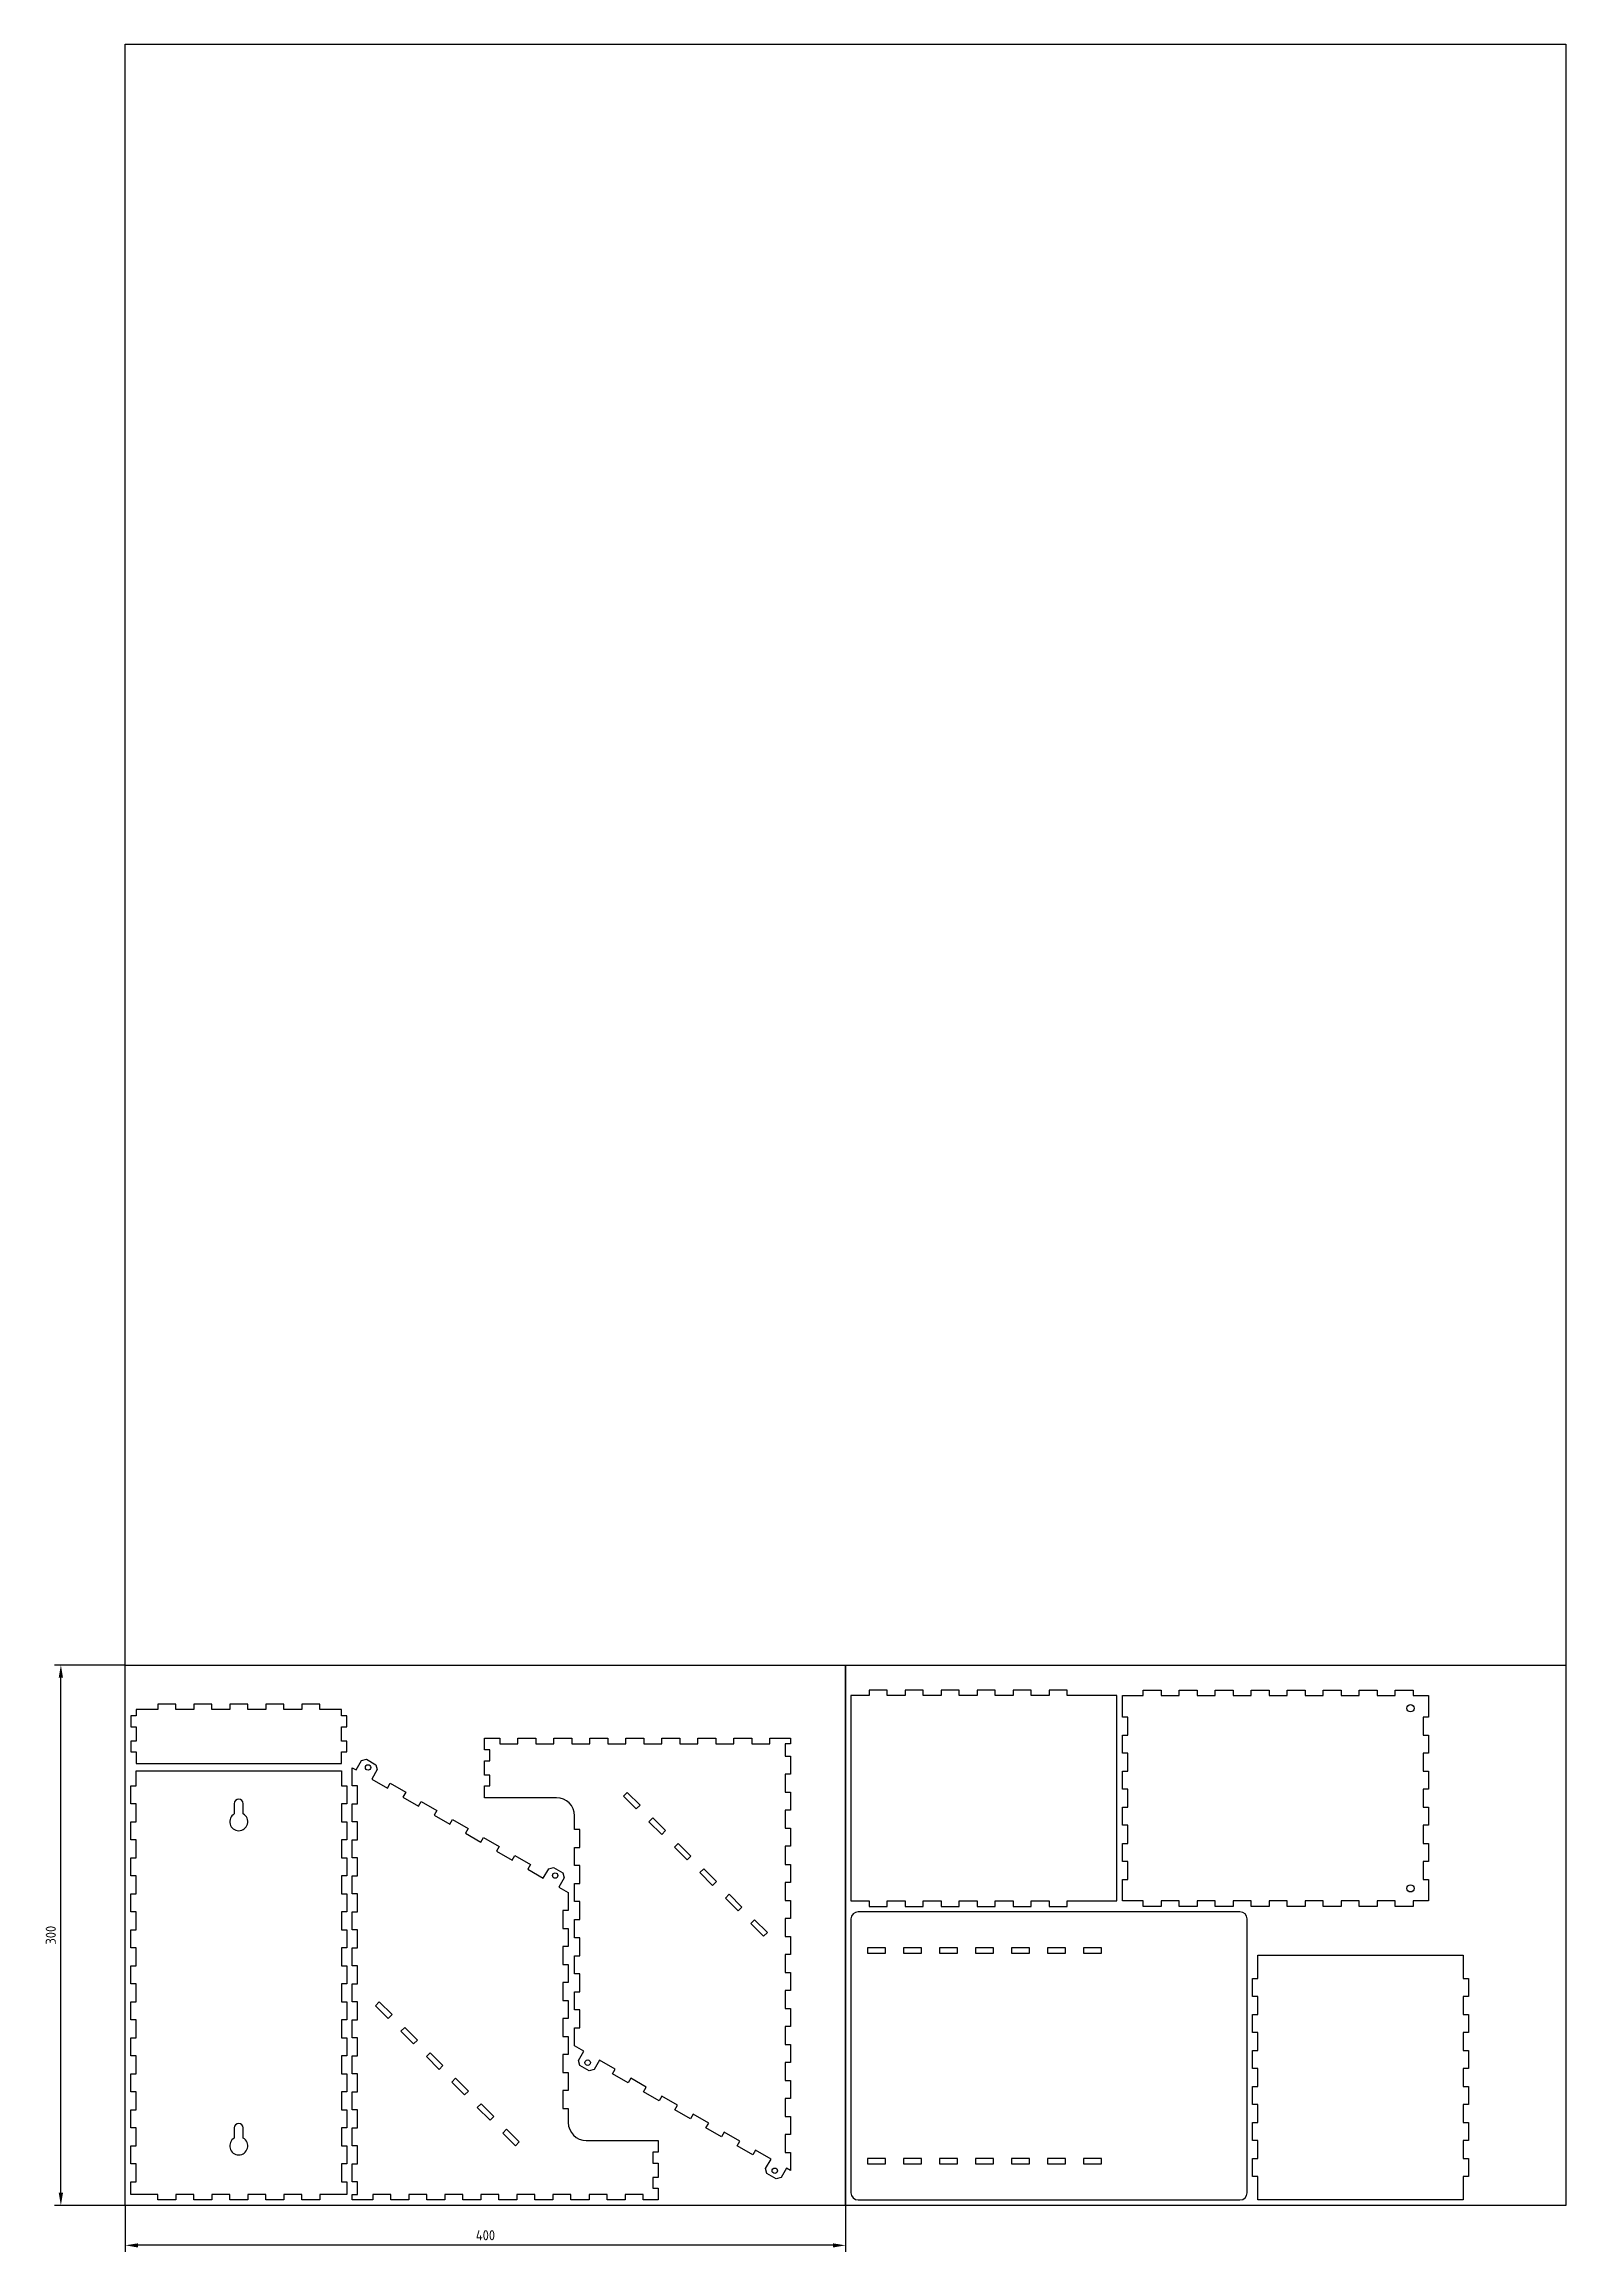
# Model space of a CAD drawing. Extents: x -45 to 800, y -26 to 1200.
import ezdxf

# ---------------------------------------------------------------- set-up
doc = ezdxf.new("R2010")
doc.units = 0
doc.header["$LTSCALE"] = 0.5
doc.header["$PDMODE"] = 2
doc.header["$PDSIZE"] = -5
doc.layers.get('0').update_dxf_attribs({"linetype": 'CONTINUOUS'})
doc.layers.get('DEFPOINTS').update_dxf_attribs({"linetype": 'CONTINUOUS'})
doc.layers.add('COT', color=3, linetype='CONTINUOUS')
doc.layers.add('PIE', color=1, linetype='CONTINUOUS')
doc.styles.add('ISOCP', font='isocp.shx')
doc.dimstyles.new('TEKNAUS', dxfattribs={"dimscale": 0, "dimtxt": 5.6, "dimasz": 7, "dimexe": 3.6, "dimexo": 0.2, "dimgap": 2.8, "dimtad": 1, "dimdec": 3, "dimdsep": 46, "dimtxsty": 'ISOCP', "dimcen": 0, "dimclrd": 2, "dimclre": 2, "dimclrt": 256, "dimadec": 0, "dimazin": 0, "dimtfac": 1, "dimtdec": 3, "dimtmove": 0, "dimatfit": 3, "dimfxl": 1, "dimtolj": 1, "dimarcsym": 0})

# ---------------------------------------------------------------- blocks, each defined once
blk = doc.blocks.new('*D0')
at = {"layer": 'COT', "color": 2, "lineweight": -2}
for p, q in [((-0.2, 300), (-39.4, 300)), ((-35.8, 7), (-35.8, 293)), ((-0.2, 0), (-39.4, 0))]:
    blk.add_line(p, q, dxfattribs=at)
at = {"layer": 'COT', "color": 2}
for points in [[(-34.6, 293), (-37, 293), (-35.8, 300)], [(-37, 7), (-34.6, 7), (-35.8, 0)]]:
    blk.add_solid(points, dxfattribs=at)
at = {"layer": 'DEFPOINTS', "color": 0}
for p in [(-35.8, 300), (0, 300), (0, 0)]:
    blk.add_point(p, dxfattribs=at)
at = {"layer": 'COT', "insert": (-41.4, 150), "char_height": 5.6, "attachment_point": 5, "rotation": 90, "style": 'ISOCP'}
blk.add_mtext('\\A1;300', dxfattribs=at)
blk = doc.blocks.new('*D1')
at = {"layer": 'COT', "color": 2, "lineweight": -2}
for p, q in [((0, -0.2), (0, -25.8)), ((400, -0.2), (400, -25.8)), ((393, -22.2), (7, -22.2))]:
    blk.add_line(p, q, dxfattribs=at)
at = {"layer": 'COT', "color": 2}
for points in [[(7, -21.1), (7, -23.4), (0, -22.2)], [(393, -23.4), (393, -21.1), (400, -22.2)]]:
    blk.add_solid(points, dxfattribs=at)
at = {"layer": 'DEFPOINTS', "color": 0}
for p in [(0, 0), (400, 0), (0, -22.2)]:
    blk.add_point(p, dxfattribs=at)
at = {"layer": 'COT', "insert": (200, -16.6), "char_height": 5.6, "attachment_point": 5, "style": 'ISOCP'}
blk.add_mtext('\\A1;400', dxfattribs=at)

msp = doc.modelspace()

# ---------------------------------------------------------------- linework, layer by layer
for points in [[(523, 283), (523, 286), (513, 286), (513, 283), (503, 283), (503, 286), (493, 286), (493, 283), (483, 283), (483, 286), (473, 286), (473, 283), (463, 283), (463, 286), (453, 286), (453, 283), (443, 283), (443, 286), (433, 286), (433, 283), (423, 283), (423, 286), (413, 286), (413, 283), (403, 283), (403, 169), (413, 169), (413, 166), (423, 166), (423, 169), (433, 169), (433, 166), (443, 166), (443, 169), (453, 169), (453, 166), (463, 166), (463, 169), (473, 169), (473, 166), (483, 166), (483, 169), (493, 169), (493, 166), (503, 166), (503, 169), (513, 169), (513, 166), (523, 166), (523, 169), (550.718, 169), (550.718, 283)], [(723.718, 271), (720.718, 271), (720.718, 261), (723.718, 261), (723.718, 251), (720.718, 251), (720.718, 241), (723.718, 241), (723.718, 231), (720.718, 231), (720.718, 221), (723.718, 221), (723.718, 211), (720.718, 211), (720.718, 201), (723.718, 201), (723.718, 191), (720.718, 191), (720.718, 181), (723.718, 181), (723.718, 169), (715.218, 169), (715.218, 166), (705.218, 166), (705.218, 169), (695.218, 169), (695.218, 166), (685.218, 166), (685.218, 169), (675.218, 169), (675.218, 166), (665.218, 166), (665.218, 169), (655.218, 169), (655.218, 166), (645.218, 166), (645.218, 169), (635.218, 169), (635.218, 166), (625.218, 166), (625.218, 169), (615.218, 169), (615.218, 166), (605.218, 166), (605.218, 169), (595.218, 169), (595.218, 166), (585.218, 166), (585.218, 169), (575.218, 169), (575.218, 166), (565.218, 166), (565.218, 169), (553.718, 169), (553.718, 181), (556.718, 181), (556.718, 191), (553.718, 191), (553.718, 201), (556.718, 201), (556.718, 211), (553.718, 211), (553.718, 221), (556.718, 221), (556.718, 231), (553.718, 231), (553.718, 241), (556.718, 241), (556.718, 251), (553.718, 251), (553.718, 261), (556.718, 261), (556.718, 271), (553.718, 271), (553.718, 283), (565.218, 283), (565.218, 286), (575.218, 286), (575.218, 283), (585.218, 283), (585.218, 286), (595.218, 286), (595.218, 283), (605.218, 283), (605.218, 286), (615.218, 286), (615.218, 283), (625.218, 283), (625.218, 286), (635.218, 286), (635.218, 283), (645.218, 283), (645.218, 286), (655.218, 286), (655.218, 283), (665.218, 283), (665.218, 286), (675.218, 286), (675.218, 283), (685.218, 283), (685.218, 286), (695.218, 286), (695.218, 283), (705.218, 283), (705.218, 286), (715.218, 286), (715.218, 283), (723.718, 283)], [(88, 275.2679), (88, 278.2679), (78, 278.2679), (78, 275.2679), (68, 275.2679), (68, 278.2679), (58, 278.2679), (58, 275.2679), (48, 275.2679), (48, 278.2679), (38, 278.2679), (38, 275.2679), (28, 275.2679), (28, 278.2679), (18, 278.2679), (18, 275.2679), (6, 275.2679), (6, 271.7679), (3, 271.7679), (3, 265.7679), (6, 265.7679), (6, 257.7679), (3, 257.7679), (3, 251.7679), (6, 251.7679), (6, 245.2679), (120, 245.2679), (120, 251.7679), (123, 251.7679), (123, 257.7679), (120, 257.7679), (120, 265.7679), (123, 265.7679), (123, 271.7679), (120, 271.7679), (120, 275.2679), (108, 275.2679), (108, 278.2679), (98, 278.2679), (98, 275.2679)], [(28, 6), (28, 3), (18, 3), (18, 6), (3, 6), (3, 13), (6, 13), (6, 23), (3, 23), (3, 33), (6, 33), (6, 43), (3, 43), (3, 53), (6, 53), (6, 63), (3, 63), (3, 73), (6, 73), (6, 83), (3, 83), (3, 93), (6, 93), (6, 103), (3, 103), (3, 113), (6, 113), (6, 123), (3, 123), (3, 133), (6, 133), (6, 143), (3, 143), (3, 153), (6, 153), (6, 163), (3, 163), (3, 173), (6, 173), (6, 183), (3, 183), (3, 193), (6, 193), (6, 203), (3, 203), (3, 213), (6, 213), (6, 223), (3, 223), (3, 233), (6, 233), (6, 241.2679), (120, 241.2679), (120, 233), (123, 233), (123, 223), (120, 223), (120, 213), (123, 213), (123, 203), (120, 203), (120, 193), (123, 193), (123, 183), (120, 183), (120, 173), (123, 173), (123, 163), (120, 163), (120, 153), (123, 153), (123, 143), (120, 143), (120, 133), (123, 133), (123, 123), (120, 123), (120, 113), (123, 113), (123, 103), (120, 103), (120, 93), (123, 93), (123, 83), (120, 83), (120, 73), (123, 73), (123, 63), (120, 63), (120, 53), (123, 53), (123, 43), (120, 43), (120, 33), (123, 33), (123, 23), (120, 23), (120, 13), (123, 13), (123, 6), (108, 6), (108, 3), (98, 3), (98, 6), (88, 6), (88, 3), (78, 3), (78, 6), (68, 6), (68, 3), (58, 3), (58, 6), (48, 6), (48, 3), (38, 3), (38, 6)], [(283.7364, 220.0792), (285.8577, 222.2005), (278.7867, 229.2716), (276.6653, 227.1503)], [(297.8785, 205.9371), (299.9999, 208.0584), (292.9288, 215.1294), (290.8075, 213.0081)], [(304.9496, 198.866), (312.0207, 191.7949), (314.142, 193.9162), (307.0709, 200.9873)], [(326.1628, 177.6528), (328.2841, 179.7741), (321.2131, 186.8452), (319.0917, 184.7239)], [(340.3049, 163.5107), (342.4263, 165.632), (335.3552, 172.703), (333.2339, 170.5817)], [(356.5684, 151.4898), (349.4973, 158.5609), (347.376, 156.4396), (354.4471, 149.3685)], [(412.0859, 143), (412.0859, 140), (422.0859, 140), (422.0859, 143)], [(432.0859, 143), (432.0859, 140), (442.0859, 140), (442.0859, 143)], [(452.0859, 143), (452.0859, 140), (462.0859, 140), (462.0859, 143)], [(472.0859, 143), (472.0859, 140), (482.0859, 140), (482.0859, 143)], [(492.0859, 143), (492.0859, 140), (502.0859, 140), (502.0859, 143)], [(512.0859, 143), (512.0859, 140), (522.0859, 140), (522.0859, 143)], [(532.0859, 143), (532.0859, 140), (542.0859, 140), (542.0859, 143)], [(629, 139), (743, 139), (743, 126), (746, 126), (746, 116), (743, 116), (743, 106), (746, 106), (746, 96), (743, 96), (743, 86), (746, 86), (746, 76), (743, 76), (743, 66), (746, 66), (746, 56), (743, 56), (743, 46), (746, 46), (746, 36), (743, 36), (743, 26), (746, 26), (746, 16), (743, 16), (743, 3), (629, 3), (629, 16), (626, 16), (626, 26), (629, 26), (629, 36), (626, 36), (626, 46), (629, 46), (629, 56), (626, 56), (626, 66), (629, 66), (629, 76), (626, 76), (626, 86), (629, 86), (629, 96), (626, 96), (626, 106), (629, 106), (629, 116), (626, 116), (626, 126), (629, 126)], [(138.9045, 110.8528), (145.9756, 103.7817), (148.0969, 105.9031), (141.0259, 112.9741)], [(155.168, 98.832), (153.0467, 96.7107), (160.1177, 89.6396), (162.2391, 91.7609)], [(169.3101, 84.6899), (167.1888, 82.5685), (174.2599, 75.4975), (176.3812, 77.6188)], [(190.5233, 63.4767), (183.4523, 70.5477), (181.331, 68.4264), (188.402, 61.3553)], [(197.5944, 56.4056), (195.4731, 54.2843), (202.5442, 47.2132), (204.6655, 49.3345)], [(211.7365, 42.2635), (209.6152, 40.1421), (216.6863, 33.0711), (218.8076, 35.1924)], [(412.0859, 26), (412.0859, 23), (422.0859, 23), (422.0859, 26)], [(432.0859, 26), (432.0859, 23), (442.0859, 23), (442.0859, 26)], [(452.0859, 26), (452.0859, 23), (462.0859, 23), (462.0859, 26)], [(472.0859, 26), (472.0859, 23), (482.0859, 23), (482.0859, 26)], [(492.0859, 26), (492.0859, 23), (502.0859, 23), (502.0859, 26)], [(512.0859, 26), (512.0859, 23), (522.0859, 23), (522.0859, 26)], [(532.0859, 26), (532.0859, 23), (542.0859, 23), (542.0859, 26)]]:
    msp.add_lwpolyline(points, close=True)
for points in [[(251.6813, 80.4215), (254.6813, 85.6176), (249.473, 88.6247), (249.473, 98.6247), (252.473, 98.6247), (252.473, 108.6247), (249.473, 108.6247), (249.473, 118.6247), (252.473, 118.6247), (252.473, 128.6247), (249.473, 128.6247), (249.473, 138.6247), (252.473, 138.6247), (252.473, 148.6247), (249.473, 148.6247), (249.473, 158.6247), (252.473, 158.6247), (252.473, 168.6247), (249.473, 168.6247), (249.473, 178.6247), (252.473, 178.6247), (252.473, 188.6247), (249.473, 188.6247), (249.473, 198.6247), (252.473, 198.6247), (252.473, 208.6247), (249.473, 208.6247), (249.473, 216.3427, 0.414213562), (239.473, 226.3427), (199.473, 226.3427), (199.473, 232.8427), (202.473, 232.8427), (202.473, 238.8427), (199.473, 238.8427), (199.473, 246.8427), (202.473, 246.8427), (202.473, 252.8427), (199.473, 252.8427), (199.473, 259.3427), (207.973, 259.3427), (207.973, 256.3427), (217.973, 256.3427), (217.973, 259.3427), (227.973, 259.3427), (227.973, 256.3427), (237.973, 256.3427), (237.973, 259.3427), (247.973, 259.3427), (247.973, 256.3427), (257.973, 256.3427), (257.973, 259.3427), (267.973, 259.3427), (267.973, 256.3427), (277.973, 256.3427), (277.973, 259.3427), (287.973, 259.3427), (287.973, 256.3427), (297.973, 256.3427), (297.973, 259.3427), (307.973, 259.3427), (307.973, 256.3427), (317.973, 256.3427), (317.973, 259.3427), (327.973, 259.3427), (327.973, 256.3427), (337.973, 256.3427), (337.973, 259.3427), (347.973, 259.3427), (347.973, 256.3427), (357.973, 256.3427), (357.973, 259.3427), (369.473, 259.3427), (369.473, 256.3427), (366.473, 256.3427), (366.473, 249.3427), (369.473, 249.3427), (369.473, 239.3427), (366.473, 239.3427), (366.473, 229.3427), (369.473, 229.3427), (369.473, 219.3427), (366.473, 219.3427), (366.473, 209.3427), (369.473, 209.3427), (369.473, 199.3427), (366.473, 199.3427), (366.473, 189.3427), (369.473, 189.3427), (369.473, 179.3427), (366.473, 179.3427), (366.473, 169.3427), (369.473, 169.3427), (369.473, 159.3427), (366.473, 159.3427), (366.473, 149.3427), (369.473, 149.3427), (369.473, 139.3427), (366.473, 139.3427), (366.473, 129.3427), (369.473, 129.3427), (369.473, 119.3427), (366.473, 119.3427), (366.473, 109.3427), (369.473, 109.3427), (369.473, 99.3427), (366.473, 99.3427), (366.473, 89.3427), (369.473, 89.3427), (369.473, 79.3427), (366.473, 79.3427), (366.473, 69.3427), (369.473, 69.3427), (369.473, 59.3427), (366.473, 59.3427), (366.473, 49.3427), (369.473, 49.3427), (369.473, 39.3427), (366.473, 39.3427), (366.473, 29.3427), (369.473, 29.3427), (369.473, 19.3427), (367.2646, 20.6176), (364.2646, 15.4215), (361.5326, 14.6894), (356.3364, 17.6894), (355.6043, 20.4215), (358.6043, 25.6176), (349.9441, 30.6176), (348.4441, 28.0196), (339.7838, 33.0196), (341.2838, 35.6176), (332.6236, 40.6176), (331.1236, 38.0196), (322.4633, 43.0196), (323.9633, 45.6176), (315.3031, 50.6176), (313.8031, 48.0196), (305.1428, 53.0196), (306.6428, 55.6176), (297.9826, 60.6176), (296.4826, 58.0196), (287.8223, 63.0196), (289.3223, 65.6176), (280.6621, 70.6176), (279.1621, 68.0196), (270.5018, 73.0196), (272.0018, 75.6176), (263.3416, 80.6176), (260.3416, 75.4215), (257.6095, 74.6894), (252.4133, 77.6894)], [(243.7917, 181.9212), (240.7917, 176.725), (246, 173.718), (246, 163.718), (243, 163.718), (243, 153.718), (246, 153.718), (246, 143.718), (243, 143.718), (243, 133.718), (246, 133.718), (246, 123.718), (243, 123.718), (243, 113.718), (246, 113.718), (246, 103.718), (243, 103.718), (243, 93.718), (246, 93.718), (246, 83.718), (243, 83.718), (243, 73.718), (246, 73.718), (246, 63.718), (243, 63.718), (243, 53.718), (246, 53.718), (246, 46, 0.414213562), (256, 36), (296, 36), (296, 29.5), (293, 29.5), (293, 23.5), (296, 23.5), (296, 15.5), (293, 15.5), (293, 9.5), (296, 9.5), (296, 3), (287.5, 3), (287.5, 6), (277.5, 6), (277.5, 3), (267.5, 3), (267.5, 6), (257.5, 6), (257.5, 3), (247.5, 3), (247.5, 6), (237.5, 6), (237.5, 3), (227.5, 3), (227.5, 6), (217.5, 6), (217.5, 3), (207.5, 3), (207.5, 6), (197.5, 6), (197.5, 3), (187.5, 3), (187.5, 6), (177.5, 6), (177.5, 3), (167.5, 3), (167.5, 6), (157.5, 6), (157.5, 3), (147.5, 3), (147.5, 6), (137.5, 6), (137.5, 3), (126, 3), (126, 6), (129, 6), (129, 13), (126, 13), (126, 23), (129, 23), (129, 33), (126, 33), (126, 43), (129, 43), (129, 53), (126, 53), (126, 63), (129, 63), (129, 73), (126, 73), (126, 83), (129, 83), (129, 93), (126, 93), (126, 103), (129, 103), (129, 113), (126, 113), (126, 123), (129, 123), (129, 133), (126, 133), (126, 143), (129, 143), (129, 153), (126, 153), (126, 163), (129, 163), (129, 173), (126, 173), (126, 183), (129, 183), (129, 193), (126, 193), (126, 203), (129, 203), (129, 213), (126, 213), (126, 223), (129, 223), (129, 233), (126, 233), (126, 243), (128.2083, 241.725), (131.2083, 246.9212), (133.9404, 247.6532), (139.1366, 244.6532), (139.8686, 241.9212), (136.8686, 236.725), (145.5289, 231.725), (147.0289, 234.3231), (155.6891, 229.3231), (154.1891, 226.725), (162.8494, 221.725), (164.3494, 224.3231), (173.0096, 219.3231), (171.5096, 216.725), (180.1699, 211.725), (181.6699, 214.3231), (190.3301, 209.3231), (188.8301, 206.725), (197.4904, 201.725), (198.9904, 204.3231), (207.6506, 199.3231), (206.1506, 196.725), (214.8109, 191.725), (216.3109, 194.3231), (224.9711, 189.3231), (223.4711, 186.725), (232.1314, 181.725), (235.1314, 186.9212), (237.8634, 187.6532), (243.0596, 184.6532)], [(65.5, 223, 1), (60.5, 223), (60.5, 217.3301, 3.732050808), (65.5, 217.3301)], [(623, 7), (623, 159, 0.414213562), (619, 163), (407, 163, 0.414213562), (403, 159), (403, 7, 0.414213562), (407, 3), (619, 3, 0.414213562)], [(65.5, 43, 1), (60.5, 43), (60.5, 37.3301, 3.732050808), (65.5, 37.3301)]]:
    msp.add_lwpolyline(points, format="xyb", close=True)
for centre, radius in [((713.718, 276), 2), ((134.7885, 243.1221), 1.5), ((238.7115, 183.1221), 1.5), ((713.718, 176), 2), ((256.7614, 79.2205), 1.5), ((360.6845, 19.2205), 1.5)]:
    msp.add_circle(centre, radius)
at = {"layer": 'COT'}
msp.add_lwpolyline([(800, 0), (0, 0), (0, 1200), (800, 1200)], close=True, dxfattribs=at)
at = {"layer": 'PIE'}
for points in [[(0, 0), (0, 300), (400, 300), (400, 0)], [(400, 0), (400, 300), (800, 300), (800, 0)]]:
    msp.add_lwpolyline(points, close=True, dxfattribs=at)

# ---------------------------------------------------------------- dimensions: what is measured, and where the dimension line sits
at = {"layer": 'COT'}
dim = msp.add_linear_dim(base=(-35.8125, 300), p1=(0, 0), p2=(0, 300), angle=90, dimstyle='TEKNAUS', override={"dimscale": 1}, dxfattribs=at)
dim.commit()
dim.dimension.update_dxf_attribs({"geometry": '*D0', "text_midpoint": (-41.4125, 150)})
dim = msp.add_linear_dim(base=(0, -22.2219), p1=(400, 0), p2=(0, 0), dimstyle='TEKNAUS', override={"dimscale": 1}, dxfattribs=at)
dim.commit()
dim.dimension.update_dxf_attribs({"geometry": '*D1', "text_midpoint": (200, -16.6219)})

doc.saveas('drawing.dxf')
